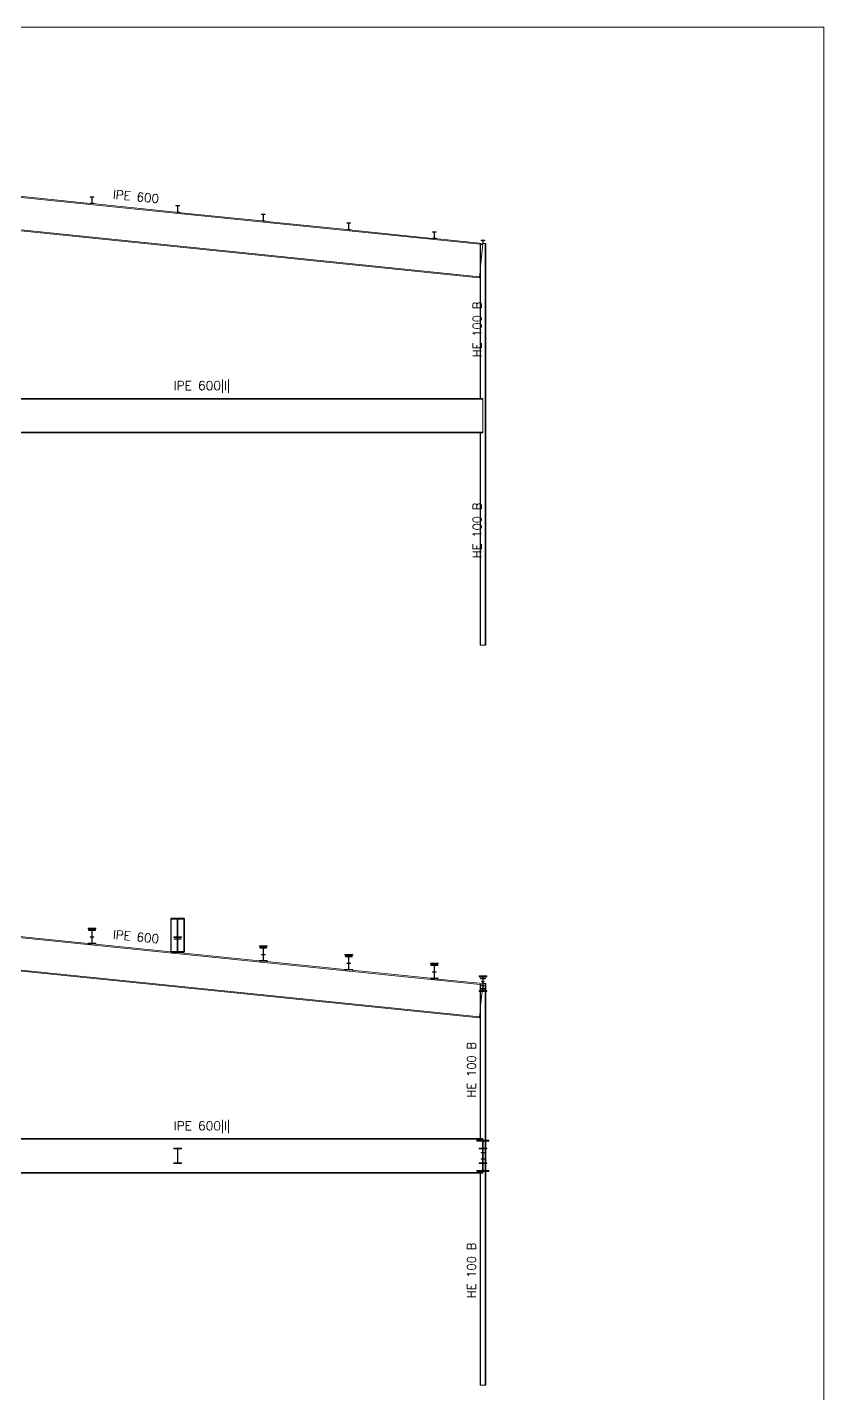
# Model space of a CAD drawing. Header units: millimetres. Extents: x 2 to 172, y 1 to 110.
# Drawn here: x 113.62 to 127.51, y 47.88 to 71.69 of the extents above; entities that cross this region are included whole.
import ezdxf
from ezdxf.enums import TextEntityAlignment as Align

# ---------------------------------------------------------------- set-up
doc = ezdxf.new("R2010")
doc.units = ezdxf.units.MM
for name, color, linetype, lineweight in [('BARRAS_DE_ACERO', 7, 'Continuous', 9), ('FORMATO', 4, 'Continuous', 0), ('REFERENCIA_DE_LAS_BARRAS', 2, 'Continuous', 9)]:
    doc.layers.add(name, color=color, linetype=linetype, lineweight=lineweight)
doc.styles.add('CYPETXT', font='romans__.ttf', dxfattribs={"height": 0.2})

msp = doc.modelspace()

# ---------------------------------------------------------------- linework, layer by layer
at = {"layer": 'BARRAS_DE_ACERO'}
for p, q in [((121.515, 67.907), (111.815, 68.897)), ((114.718, 68.619), (113.258, 68.768)), ((114.718, 68.736), (114.718, 68.73)), ((114.782, 68.736), (114.718, 68.736)), ((114.718, 68.73), (114.748, 68.73)), ((114.718, 68.623), (114.718, 68.619)), ((114.748, 68.623), (114.718, 68.623)), ((114.718, 68.619), (114.75, 68.616)), ((114.748, 68.73), (114.748, 68.623)), ((114.75, 68.616), (116.21, 68.467)), ((114.75, 68.616), (114.782, 68.616)), ((114.752, 68.623), (114.752, 68.73)), ((114.782, 68.623), (114.752, 68.623)), ((114.782, 68.623), (114.782, 68.616)), ((116.21, 68.584), (116.274, 68.584)), ((116.21, 68.578), (116.21, 68.584)), ((116.24, 68.578), (116.21, 68.578)), ((116.24, 68.47), (116.24, 68.578)), ((116.244, 68.47), (116.244, 68.578)), ((116.21, 68.47), (116.24, 68.47)), ((116.21, 68.47), (116.21, 68.467)), ((116.21, 68.467), (116.242, 68.464)), ((116.242, 68.464), (117.702, 68.315)), ((116.274, 68.464), (116.242, 68.464)), ((116.244, 68.47), (116.274, 68.47)), ((116.274, 68.464), (116.274, 68.47)), ((117.702, 68.432), (117.766, 68.432)), ((117.702, 68.425), (117.702, 68.432)), ((117.702, 68.425), (117.732, 68.425)), ((117.732, 68.318), (117.732, 68.425)), ((117.737, 68.318), (117.737, 68.425)), ((117.766, 68.425), (117.737, 68.425)), ((117.766, 68.432), (117.766, 68.425)), ((121.504, 67.324), (111.815, 68.313)), ((121.506, 67.343), (111.826, 68.331)), ((117.702, 68.318), (117.702, 68.315)), ((117.732, 68.318), (117.702, 68.318)), ((117.702, 68.315), (117.734, 68.312)), ((117.734, 68.312), (119.195, 68.163)), ((117.766, 68.312), (117.734, 68.312)), ((117.737, 68.318), (117.766, 68.318)), ((117.766, 68.312), (117.766, 68.318)), ((119.195, 68.279), (119.195, 68.273)), ((119.259, 68.279), (119.195, 68.279)), ((119.224, 68.273), (119.195, 68.273)), ((119.195, 68.166), (119.224, 68.166)), ((119.195, 68.166), (119.195, 68.163)), ((119.227, 68.159), (119.195, 68.163)), ((119.224, 68.273), (119.224, 68.166)), ((120.687, 68.01), (119.227, 68.159)), ((119.227, 68.159), (119.259, 68.159)), ((119.229, 68.166), (119.229, 68.273)), ((119.229, 68.166), (119.259, 68.166)), ((119.259, 68.166), (119.259, 68.159)), ((120.687, 68.127), (120.687, 68.121)), ((120.751, 68.127), (120.687, 68.127)), ((120.687, 68.121), (120.717, 68.121)), ((120.717, 68.013), (120.717, 68.121)), ((120.721, 68.121), (120.751, 68.121)), ((120.721, 68.121), (120.721, 68.013)), ((120.751, 68.127), (120.751, 68.121)), ((120.687, 68.013), (120.687, 68.01)), ((120.717, 68.013), (120.687, 68.013)), ((120.719, 68.007), (120.687, 68.01)), ((120.719, 68.007), (120.751, 68.007)), ((120.719, 68.007), (121.563, 67.921)), ((120.751, 68.013), (120.721, 68.013)), ((120.751, 68.007), (120.751, 68.013)), ((121.515, 67.431), (121.515, 67.907)), ((121.515, 67.907), (121.525, 67.906)), ((121.525, 67.906), (121.563, 67.902)), ((121.525, 67.529), (121.525, 67.906)), ((121.563, 67.902), (121.525, 67.529)), ((121.533, 67.981), (121.597, 67.981)), ((121.533, 67.981), (121.533, 67.974)), ((121.563, 67.902), (121.565, 67.921)), ((121.565, 67.921), (121.563, 67.921)), ((121.565, 67.921), (121.568, 67.921)), ((121.568, 67.974), (121.568, 67.921)), ((121.597, 67.974), (121.568, 67.974)), ((121.605, 67.921), (121.568, 67.921)), ((121.597, 67.981), (121.597, 67.974)), ((121.605, 60.921), (121.605, 67.921)), ((121.605, 67.921), (121.615, 67.921)), ((121.615, 67.921), (121.615, 60.921)), ((121.506, 67.343), (121.515, 67.431)), ((121.525, 65.221), (121.525, 67.529)), ((121.504, 67.324), (121.506, 67.343)), ((101.965, 65.211), (121.565, 65.211)), ((111.815, 65.221), (121.515, 65.221)), ((121.565, 64.631), (121.565, 65.211)), ((101.965, 64.631), (121.565, 64.631)), ((121.515, 64.621), (121.525, 64.621)), ((121.525, 64.621), (121.565, 64.621)), ((121.525, 64.621), (121.525, 60.921)), ((121.565, 64.621), (121.565, 64.631)), ((121.605, 60.921), (121.525, 60.921)), ((121.615, 60.921), (121.605, 60.921)), ((114.682, 55.988), (114.817, 55.988)), ((114.682, 55.978), (114.682, 55.988)), ((114.69, 55.958), (114.747, 55.958)), ((114.69, 55.958), (114.69, 55.948)), ((114.753, 55.978), (114.817, 55.978)), ((114.753, 55.958), (114.753, 55.978)), ((114.817, 55.978), (114.817, 55.988)), ((116.122, 56.156), (116.122, 55.578)), ((116.132, 56.166), (116.352, 56.166)), ((116.132, 56.147), (116.236, 56.147)), ((116.132, 56.147), (116.132, 55.585)), ((116.236, 56.147), (116.236, 55.836)), ((116.248, 56.147), (116.352, 56.147)), ((116.248, 55.836), (116.248, 56.147)), ((116.352, 56.166), (116.352, 56.156)), ((116.352, 55.585), (116.352, 56.147)), ((113.258, 55.87), (114.682, 55.725)), ((114.682, 55.728), (114.747, 55.728)), ((114.682, 55.725), (114.682, 55.728)), ((114.682, 55.725), (114.682, 55.718)), ((114.682, 55.718), (114.69, 55.718)), ((114.747, 55.948), (114.69, 55.948)), ((114.69, 55.718), (114.69, 55.728)), ((114.747, 55.728), (114.69, 55.728)), ((114.69, 55.718), (114.75, 55.718)), ((114.718, 55.832), (114.718, 55.838)), ((114.747, 55.838), (114.718, 55.838)), ((114.747, 55.832), (114.718, 55.832)), ((114.747, 55.948), (114.747, 55.948)), ((114.747, 55.948), (114.747, 55.838)), ((114.747, 55.832), (114.747, 55.948)), ((114.747, 55.832), (114.747, 55.728)), ((114.747, 55.728), (114.747, 55.832)), ((114.747, 55.728), (114.747, 55.728)), ((114.747, 55.728), (114.747, 55.728)), ((114.75, 55.718), (114.782, 55.718)), ((114.75, 55.718), (116.122, 55.578)), ((114.753, 55.838), (114.753, 55.948)), ((114.753, 55.948), (114.753, 55.948)), ((114.753, 55.948), (114.753, 55.832)), ((114.753, 55.832), (114.753, 55.838)), ((114.753, 55.838), (114.782, 55.838)), ((114.753, 55.728), (114.753, 55.832)), ((114.753, 55.728), (114.753, 55.832)), ((114.782, 55.832), (114.753, 55.832)), ((114.817, 55.728), (114.753, 55.728)), ((114.782, 55.832), (114.782, 55.838)), ((114.782, 55.718), (114.81, 55.718)), ((116.175, 55.826), (116.175, 55.836)), ((116.236, 55.836), (116.175, 55.836)), ((116.175, 55.826), (116.236, 55.826)), ((116.182, 55.796), (116.182, 55.806)), ((116.182, 55.796), (116.236, 55.796)), ((116.236, 55.836), (116.248, 55.836)), ((116.239, 55.806), (116.236, 55.806)), ((116.236, 55.585), (116.236, 55.796)), ((116.239, 55.796), (116.236, 55.796)), ((116.239, 55.806), (116.245, 55.806)), ((116.239, 55.796), (116.239, 55.576)), ((116.239, 55.796), (116.239, 55.796)), ((116.239, 55.576), (116.239, 55.796)), ((116.245, 55.826), (116.248, 55.826)), ((116.245, 55.806), (116.245, 55.826)), ((116.245, 55.806), (116.248, 55.806)), ((116.245, 55.796), (116.245, 55.576)), ((116.245, 55.796), (116.245, 55.796)), ((116.245, 55.796), (116.245, 55.576)), ((116.245, 55.796), (116.248, 55.796)), ((116.31, 55.836), (116.248, 55.836)), ((116.31, 55.826), (116.248, 55.826)), ((116.248, 55.806), (116.248, 55.826)), ((116.302, 55.806), (116.248, 55.806)), ((116.248, 55.796), (116.248, 55.585)), ((116.302, 55.796), (116.248, 55.796)), ((116.302, 55.806), (116.302, 55.796)), ((116.31, 55.836), (116.31, 55.826)), ((116.122, 55.578), (116.122, 55.576)), ((116.122, 55.576), (116.132, 55.576)), ((116.132, 55.585), (116.236, 55.585)), ((116.132, 55.576), (116.132, 55.566)), ((116.132, 55.566), (116.175, 55.566)), ((116.175, 55.566), (116.175, 55.576)), ((116.239, 55.576), (116.175, 55.576)), ((116.182, 55.566), (116.175, 55.566)), ((116.182, 55.576), (116.239, 55.576)), ((116.182, 55.566), (116.182, 55.576)), ((116.239, 55.576), (116.239, 55.576)), ((116.239, 55.576), (116.239, 55.576)), ((116.239, 55.576), (116.239, 55.576)), ((116.302, 55.566), (116.242, 55.566)), ((116.245, 55.576), (116.302, 55.576)), ((116.245, 55.576), (116.3, 55.576)), ((116.245, 55.576), (116.245, 55.576)), ((116.245, 55.576), (116.245, 55.576)), ((116.248, 55.585), (116.352, 55.585)), ((116.31, 55.576), (116.3, 55.576)), ((116.302, 55.566), (116.302, 55.576)), ((116.302, 55.566), (116.31, 55.566)), ((116.31, 55.566), (116.31, 55.576)), ((116.352, 55.566), (116.31, 55.566)), ((117.667, 55.683), (117.802, 55.683)), ((117.667, 55.683), (117.667, 55.673)), ((117.667, 55.673), (117.731, 55.673)), ((117.674, 55.644), (117.674, 55.653)), ((117.674, 55.644), (117.731, 55.644)), ((117.702, 55.533), (117.731, 55.533)), ((117.702, 55.527), (117.702, 55.533)), ((117.702, 55.527), (117.731, 55.527)), ((117.738, 55.653), (117.731, 55.653)), ((117.731, 55.644), (117.731, 55.527)), ((117.731, 55.644), (117.731, 55.644)), ((117.731, 55.644), (117.731, 55.533)), ((117.731, 55.527), (117.731, 55.533)), ((117.731, 55.527), (117.731, 55.424)), ((117.731, 55.527), (117.731, 55.424)), ((117.731, 55.527), (117.731, 55.527)), ((117.737, 55.644), (117.738, 55.644)), ((117.737, 55.644), (117.737, 55.527)), ((117.737, 55.424), (117.737, 55.527)), ((117.738, 55.673), (117.738, 55.653)), ((117.738, 55.673), (117.802, 55.673)), ((117.738, 55.653), (117.794, 55.653)), ((117.738, 55.644), (117.738, 55.533)), ((117.794, 55.644), (117.738, 55.644)), ((117.738, 55.527), (117.738, 55.533)), ((117.766, 55.533), (117.738, 55.533)), ((117.766, 55.527), (117.738, 55.527)), ((117.766, 55.533), (117.766, 55.527)), ((117.794, 55.653), (117.794, 55.644)), ((117.802, 55.683), (117.802, 55.673)), ((119.159, 55.521), (119.159, 55.531)), ((119.294, 55.531), (119.159, 55.531)), ((119.167, 55.501), (119.223, 55.501)), ((119.167, 55.491), (119.167, 55.501)), ((119.223, 55.491), (119.167, 55.491)), ((119.223, 55.501), (119.23, 55.501)), ((119.223, 55.491), (119.223, 55.491)), ((119.223, 55.491), (119.223, 55.381)), ((119.223, 55.375), (119.223, 55.491)), ((119.23, 55.521), (119.23, 55.501)), ((119.294, 55.521), (119.23, 55.521)), ((119.287, 55.501), (119.23, 55.501)), ((119.23, 55.491), (119.23, 55.381)), ((119.23, 55.491), (119.23, 55.491)), ((119.294, 55.521), (119.294, 55.531)), ((121.506, 54.445), (111.826, 55.432)), ((117.667, 55.42), (117.667, 55.424)), ((117.731, 55.424), (117.667, 55.424)), ((117.667, 55.413), (117.667, 55.42)), ((117.674, 55.413), (117.667, 55.413)), ((117.674, 55.423), (117.674, 55.413)), ((117.731, 55.423), (117.674, 55.423)), ((117.674, 55.413), (117.734, 55.413)), ((117.731, 55.424), (117.731, 55.423)), ((117.731, 55.423), (117.731, 55.423)), ((117.734, 55.413), (117.766, 55.413)), ((117.737, 55.423), (117.737, 55.424)), ((117.737, 55.423), (117.738, 55.423)), ((117.738, 55.423), (117.74, 55.423)), ((117.74, 55.423), (117.794, 55.423)), ((119.159, 55.271), (119.223, 55.271)), ((119.159, 55.261), (119.159, 55.268)), ((119.167, 55.261), (119.159, 55.261)), ((119.167, 55.261), (119.167, 55.271)), ((119.223, 55.271), (119.167, 55.271)), ((119.167, 55.261), (119.227, 55.261)), ((119.195, 55.375), (119.195, 55.381)), ((119.223, 55.381), (119.195, 55.381)), ((119.223, 55.375), (119.195, 55.375)), ((119.223, 55.381), (119.223, 55.375)), ((119.223, 55.375), (119.223, 55.375)), ((119.223, 55.271), (119.223, 55.375)), ((119.223, 55.271), (119.223, 55.375)), ((119.223, 55.271), (119.223, 55.271)), ((119.223, 55.271), (119.223, 55.271)), ((119.227, 55.261), (120.651, 55.116)), ((119.227, 55.261), (119.259, 55.261)), ((119.23, 55.375), (119.23, 55.381)), ((119.23, 55.381), (119.259, 55.381)), ((119.23, 55.375), (119.23, 55.271)), ((119.259, 55.375), (119.23, 55.375)), ((119.294, 55.271), (119.23, 55.271)), ((119.23, 55.271), (119.23, 55.271)), ((119.23, 55.271), (119.23, 55.271)), ((119.259, 55.381), (119.259, 55.375)), ((119.259, 55.261), (119.287, 55.261)), ((119.287, 55.271), (119.287, 55.261)), ((120.651, 55.379), (120.786, 55.379)), ((120.651, 55.379), (120.651, 55.369)), ((120.651, 55.369), (120.716, 55.369)), ((120.659, 55.349), (120.659, 55.339)), ((120.659, 55.349), (120.716, 55.349)), ((120.659, 55.339), (120.716, 55.339)), ((120.716, 55.369), (120.716, 55.349)), ((120.716, 55.349), (120.722, 55.349)), ((120.716, 55.339), (120.716, 55.229)), ((120.716, 55.339), (120.716, 55.339)), ((120.716, 55.223), (120.716, 55.339)), ((120.722, 55.349), (120.722, 55.369)), ((120.722, 55.369), (120.786, 55.369)), ((120.779, 55.349), (120.722, 55.349)), ((120.722, 55.339), (120.722, 55.223)), ((120.722, 55.339), (120.779, 55.339)), ((120.779, 55.349), (120.779, 55.339)), ((120.786, 55.379), (120.786, 55.369)), ((120.651, 55.119), (120.651, 55.116)), ((120.716, 55.119), (120.651, 55.119)), ((120.651, 55.116), (120.651, 55.109)), ((120.651, 55.109), (120.659, 55.109)), ((120.659, 55.109), (120.659, 55.119)), ((120.716, 55.119), (120.659, 55.119)), ((120.719, 55.109), (120.659, 55.109)), ((120.687, 55.223), (120.687, 55.229)), ((120.716, 55.229), (120.687, 55.229)), ((120.716, 55.223), (120.687, 55.223)), ((120.716, 55.229), (120.716, 55.223)), ((120.716, 55.223), (120.716, 55.119)), ((120.716, 55.223), (120.716, 55.223)), ((120.716, 55.119), (120.716, 55.223)), ((120.716, 55.119), (120.716, 55.119)), ((120.716, 55.119), (120.716, 55.119)), ((120.751, 55.109), (120.719, 55.109)), ((121.562, 55.023), (120.719, 55.109)), ((120.722, 55.229), (120.751, 55.229)), ((120.722, 55.223), (120.722, 55.229)), ((120.722, 55.119), (120.722, 55.223)), ((120.722, 55.223), (120.722, 55.119)), ((120.722, 55.223), (120.751, 55.223)), ((120.722, 55.119), (120.722, 55.119)), ((120.722, 55.119), (120.722, 55.119)), ((120.786, 55.119), (120.722, 55.119)), ((120.751, 55.223), (120.751, 55.229)), ((121.562, 55.143), (121.505, 55.143)), ((121.505, 55.143), (121.505, 55.133)), ((121.505, 55.133), (121.562, 55.133)), ((121.52, 55.113), (121.562, 55.113)), ((121.52, 55.105), (121.52, 55.113)), ((121.562, 55.105), (121.52, 55.105)), ((121.525, 55.008), (121.525, 54.941)), ((121.562, 55.057), (121.542, 55.057)), ((121.562, 55.143), (121.569, 55.143)), ((121.562, 55.133), (121.562, 55.057)), ((121.562, 55.113), (121.562, 55.133)), ((121.562, 55.133), (121.562, 55.133)), ((121.562, 55.113), (121.562, 55.105)), ((121.562, 55.105), (121.562, 55.063)), ((121.562, 55.023), (121.562, 55.057)), ((121.562, 55), (121.562, 55.004)), ((121.562, 55.004), (121.562, 55)), ((121.568, 55), (121.568, 55.133)), ((121.568, 55.133), (121.569, 55.133)), ((121.625, 55.143), (121.569, 55.143)), ((121.569, 55.113), (121.569, 55.133)), ((121.569, 55.133), (121.625, 55.133)), ((121.611, 55.113), (121.569, 55.113)), ((121.569, 55.105), (121.611, 55.105)), ((121.569, 55.063), (121.588, 55.063)), ((121.569, 55.063), (121.569, 55.057)), ((121.569, 55.057), (121.569, 55.023)), ((121.588, 55.057), (121.569, 55.057)), ((121.569, 55.023), (121.605, 55.023)), ((121.569, 55.023), (121.569, 54.988)), ((121.588, 55.063), (121.588, 55.057)), ((121.605, 55.023), (121.615, 55.023)), ((121.605, 55.023), (121.605, 54.941)), ((121.611, 55.113), (121.611, 55.105)), ((121.615, 55.023), (121.615, 54.912)), ((121.625, 55.143), (121.625, 55.133)), ((121.633, 55.158), (121.633, 55.147)), ((121.498, 54.898), (121.515, 54.898)), ((121.498, 54.888), (121.498, 54.898)), ((121.498, 54.888), (121.515, 54.888)), ((121.505, 54.903), (121.505, 54.912)), ((121.525, 54.912), (121.515, 54.912)), ((121.515, 54.903), (121.525, 54.903)), ((121.525, 54.898), (121.515, 54.898)), ((121.515, 54.533), (121.515, 54.888)), ((121.525, 54.941), (121.52, 54.941)), ((121.525, 54.941), (121.557, 54.941)), ((121.525, 54.933), (121.525, 54.912)), ((121.556, 54.933), (121.525, 54.933)), ((121.554, 54.912), (121.525, 54.912)), ((121.525, 54.903), (121.525, 54.898)), ((121.525, 54.903), (121.553, 54.903)), ((121.552, 54.888), (121.525, 54.888)), ((121.542, 54.983), (121.542, 54.988)), ((121.562, 54.988), (121.542, 54.988)), ((121.561, 54.983), (121.542, 54.983)), ((121.553, 54.903), (121.562, 54.903)), ((121.553, 54.898), (121.562, 54.898)), ((121.554, 54.912), (121.556, 54.933)), ((121.554, 54.912), (121.562, 54.912)), ((121.556, 54.933), (121.562, 54.933)), ((121.557, 54.941), (121.561, 54.983)), ((121.562, 54.941), (121.557, 54.941)), ((121.561, 54.983), (121.562, 54.983)), ((121.562, 55), (121.562, 55)), ((121.562, 55), (121.562, 55)), ((121.562, 54.999), (121.562, 55)), ((121.562, 54.999), (121.562, 55)), ((121.562, 54.999), (121.562, 54.998)), ((121.562, 54.999), (121.562, 54.999)), ((121.562, 54.999), (121.562, 54.999)), ((121.562, 54.999), (121.562, 54.999)), ((121.562, 54.999), (121.562, 54.999)), ((121.562, 54.998), (121.562, 54.997)), ((121.562, 54.998), (121.562, 54.998)), ((121.562, 54.998), (121.562, 54.998)), ((121.562, 54.997), (121.562, 54.997)), ((121.562, 54.996), (121.562, 54.997)), ((121.562, 54.996), (121.562, 54.996)), ((121.562, 54.996), (121.562, 54.996)), ((121.562, 54.996), (121.562, 54.993)), ((121.562, 54.996), (121.562, 54.996)), ((121.562, 54.993), (121.562, 54.993)), ((121.562, 54.993), (121.562, 54.992)), ((121.562, 54.992), (121.562, 54.991)), ((121.562, 54.992), (121.562, 54.992)), ((121.562, 54.992), (121.562, 54.992)), ((121.562, 54.992), (121.562, 54.992)), ((121.562, 54.991), (121.562, 54.99)), ((121.562, 54.991), (121.562, 54.991)), ((121.562, 54.991), (121.562, 54.991)), ((121.562, 54.99), (121.562, 54.989)), ((121.562, 54.99), (121.562, 54.99)), ((121.562, 54.99), (121.562, 54.99)), ((121.562, 54.989), (121.562, 54.988)), ((121.562, 54.988), (121.562, 54.988)), ((121.562, 54.988), (121.562, 54.987)), ((121.562, 54.988), (121.562, 54.988)), ((121.562, 54.988), (121.562, 54.988)), ((121.562, 54.987), (121.562, 54.988)), ((121.562, 54.987), (121.562, 54.985)), ((121.562, 54.987), (121.562, 54.987)), ((121.562, 54.986), (121.562, 54.987)), ((121.562, 54.986), (121.562, 54.985)), ((121.562, 54.984), (121.562, 54.985)), ((121.562, 54.984), (121.562, 54.983)), ((121.562, 54.984), (121.562, 54.983)), ((121.562, 54.984), (121.562, 54.984)), ((121.562, 54.984), (121.562, 54.984)), ((121.562, 54.983), (121.562, 54.983)), ((121.562, 54.983), (121.562, 54.983)), ((121.562, 54.983), (121.562, 54.983)), ((121.562, 54.982), (121.562, 54.983)), ((121.562, 54.983), (121.562, 54.983)), ((121.562, 54.982), (121.562, 54.982)), ((121.562, 54.982), (121.562, 54.982)), ((121.562, 54.982), (121.562, 54.982)), ((121.562, 54.982), (121.562, 54.982)), ((121.562, 54.981), (121.562, 54.982)), ((121.562, 54.98), (121.562, 54.981)), ((121.562, 54.981), (121.562, 54.981)), ((121.562, 54.98), (121.562, 54.98)), ((121.562, 54.98), (121.562, 54.98)), ((121.562, 54.98), (121.562, 54.98)), ((121.562, 54.98), (121.562, 54.979)), ((121.562, 54.98), (121.562, 54.98)), ((121.562, 54.98), (121.562, 54.978)), ((121.562, 54.941), (121.562, 54.979)), ((121.562, 54.979), (121.562, 54.979)), ((121.562, 54.941), (121.562, 54.978)), ((121.562, 54.933), (121.562, 54.941)), ((121.562, 54.912), (121.562, 54.941)), ((121.562, 54.912), (121.562, 54.933)), ((121.562, 54.912), (121.562, 54.912)), ((121.562, 54.903), (121.562, 54.898)), ((121.569, 54.903), (121.562, 54.903)), ((121.568, 54.912), (121.568, 55)), ((121.569, 54.912), (121.568, 54.912)), ((121.569, 54.988), (121.588, 54.988)), ((121.569, 54.983), (121.569, 54.988)), ((121.569, 54.941), (121.605, 54.941)), ((121.569, 54.933), (121.569, 54.912)), ((121.605, 54.933), (121.569, 54.933)), ((121.569, 54.903), (121.569, 54.898)), ((121.569, 54.903), (121.605, 54.903)), ((121.569, 54.898), (121.605, 54.898)), ((121.605, 54.941), (121.611, 54.941)), ((121.611, 54.933), (121.605, 54.933)), ((121.605, 54.898), (121.605, 54.903)), ((121.605, 54.888), (121.615, 54.888)), ((121.611, 54.941), (121.611, 54.933)), ((121.633, 54.898), (121.615, 54.898)), ((121.615, 54.888), (121.615, 52.298)), ((121.633, 54.888), (121.615, 54.888)), ((121.633, 54.888), (121.633, 54.898)), ((121.506, 54.445), (121.515, 54.533)), ((121.515, 52.323), (121.515, 54.533)), ((121.525, 52.323), (121.525, 54.631)), ((121.504, 54.426), (121.506, 54.445)), ((111.765, 52.313), (121.565, 52.313)), ((111.815, 52.323), (121.515, 52.323)), ((116.31, 52.158), (116.175, 52.158)), ((116.175, 52.147), (116.175, 52.158)), ((116.175, 52.147), (116.239, 52.147)), ((116.239, 51.898), (116.239, 52.147)), ((116.245, 51.898), (116.245, 52.147)), ((116.31, 52.147), (116.245, 52.147)), ((116.31, 52.147), (116.31, 52.158)), ((121.46, 52.298), (121.565, 52.298)), ((121.46, 52.28), (121.46, 52.298)), ((121.56, 52.28), (121.46, 52.28)), ((121.498, 52.147), (121.498, 52.158)), ((121.498, 52.158), (121.56, 52.158)), ((121.525, 52.323), (121.515, 52.323)), ((121.525, 52.323), (121.565, 52.323)), ((121.56, 52.28), (121.56, 52.158)), ((121.56, 52.147), (121.56, 52.083)), ((121.565, 52.313), (121.565, 52.323)), ((121.571, 52.158), (121.571, 52.28)), ((121.571, 52.28), (121.605, 52.28)), ((121.605, 52.147), (121.571, 52.147)), ((121.605, 52.28), (121.605, 52.158)), ((121.615, 52.298), (121.67, 52.298)), ((121.615, 52.28), (121.615, 52.158)), ((121.67, 52.298), (121.67, 52.28)), ((121.533, 52.076), (121.533, 52.083)), ((121.533, 52.083), (121.56, 52.083)), ((121.533, 51.963), (121.533, 51.969)), ((121.56, 51.963), (121.56, 51.898)), ((121.571, 52.083), (121.597, 52.083)), ((121.597, 52.083), (121.597, 52.076)), ((121.597, 51.969), (121.597, 51.963)), ((121.565, 51.733), (101.965, 51.733)), ((116.175, 51.888), (116.175, 51.898)), ((116.175, 51.898), (116.239, 51.898)), ((116.175, 51.888), (116.31, 51.888)), ((116.245, 51.898), (116.31, 51.898)), ((116.31, 51.898), (116.31, 51.888)), ((121.46, 51.765), (121.46, 51.748)), ((121.56, 51.765), (121.46, 51.765)), ((121.498, 51.898), (121.56, 51.898)), ((121.498, 51.888), (121.498, 51.898)), ((121.515, 51.723), (121.525, 51.723)), ((121.525, 51.723), (121.525, 48.023)), ((121.565, 51.723), (121.525, 51.723)), ((121.56, 51.888), (121.56, 51.765)), ((121.565, 51.733), (121.565, 51.748)), ((121.565, 51.723), (121.565, 51.733)), ((121.571, 51.898), (121.571, 51.888)), ((121.571, 51.898), (121.605, 51.898)), ((121.571, 51.888), (121.605, 51.888)), ((121.571, 51.888), (121.571, 51.765)), ((121.605, 51.765), (121.571, 51.765)), ((121.615, 51.888), (121.605, 51.888)), ((121.605, 48.023), (121.605, 51.748)), ((121.615, 51.765), (121.615, 51.888)), ((121.633, 51.888), (121.615, 51.888)), ((121.615, 51.765), (121.67, 51.765)), ((121.615, 51.748), (121.615, 48.023)), ((121.67, 51.748), (121.615, 51.748)), ((121.633, 51.888), (121.633, 51.898)), ((121.67, 51.765), (121.67, 51.748)), ((121.515, 48.023), (121.525, 48.023)), ((121.525, 48.023), (121.605, 48.023)), ((121.605, 48.023), (121.615, 48.023))]:
    msp.add_line(p, q, dxfattribs=at)
for points in [[(114.752, 68.73), (114.782, 68.73), (114.782, 68.736)], [(116.244, 68.578), (116.274, 68.578), (116.274, 68.584)], [(119.229, 68.273), (119.259, 68.273), (119.259, 68.279)], [(121.563, 67.921), (121.563, 67.974), (121.533, 67.974)], [(121.525, 65.221), (121.515, 65.221), (121.515, 67.431)], [(121.525, 65.221), (121.565, 65.221), (121.565, 65.211)], [(121.525, 60.921), (121.515, 60.921), (121.515, 64.621), (111.835, 64.621)], [(121.515, 55.009), (111.815, 55.998), (111.815, 55.792)], [(114.747, 55.958), (114.747, 55.978), (114.682, 55.978)], [(114.747, 55.958), (114.753, 55.958), (114.81, 55.958)], [(114.753, 55.948), (114.81, 55.948), (114.81, 55.958)], [(116.122, 56.156), (116.132, 56.156), (116.132, 56.166)], [(116.352, 55.566), (116.352, 55.576), (116.362, 55.576), (116.362, 56.156), (116.352, 56.156)], [(114.747, 55.838), (114.747, 55.832), (114.747, 55.832)], [(114.753, 55.728), (114.753, 55.728), (114.753, 55.728)], [(114.753, 55.728), (114.755, 55.728), (114.81, 55.728), (114.81, 55.718), (114.817, 55.718), (114.817, 55.728)], [(116.182, 55.806), (116.236, 55.806), (116.236, 55.826)], [(116.239, 55.806), (116.239, 55.826), (116.236, 55.826)], [(117.667, 55.42), (116.242, 55.566), (116.182, 55.566)], [(117.674, 55.653), (117.731, 55.653), (117.731, 55.673)], [(117.738, 55.527), (117.738, 55.424), (117.802, 55.424)], [(119.223, 55.501), (119.223, 55.521), (119.159, 55.521)], [(119.23, 55.491), (119.287, 55.491), (119.287, 55.501)], [(119.23, 55.271), (119.23, 55.375), (119.23, 55.491)], [(111.768, 55.419), (111.815, 55.414), (121.504, 54.426)], [(117.734, 55.413), (119.159, 55.268), (119.159, 55.271)], [(117.766, 55.413), (117.794, 55.413), (117.794, 55.423)], [(117.794, 55.413), (117.802, 55.413), (117.802, 55.424)], [(119.23, 55.271), (119.232, 55.271), (119.287, 55.271)], [(119.294, 55.271), (119.294, 55.261), (119.287, 55.261)], [(120.722, 55.229), (120.722, 55.339), (120.722, 55.339)], [(120.722, 55.119), (120.724, 55.119), (120.779, 55.119)], [(120.751, 55.109), (120.779, 55.109), (120.779, 55.119)], [(120.779, 55.109), (120.786, 55.109), (120.786, 55.119)], [(121.633, 55.158), (121.498, 55.158), (121.498, 55.147)], [(121.562, 55.143), (121.562, 55.147), (121.498, 55.147)], [(121.505, 54.912), (121.515, 54.912), (121.515, 55.009)], [(121.515, 55.009), (121.525, 55.008), (121.562, 55.004), (121.562, 55.023)], [(121.562, 55.057), (121.562, 55.063), (121.542, 55.063), (121.542, 55.057)], [(121.562, 55.004), (121.562, 55.023), (121.562, 55.057)], [(121.633, 55.147), (121.569, 55.147), (121.569, 55.143)], [(121.569, 55.113), (121.569, 55.105), (121.569, 55.063)], [(121.515, 54.898), (121.515, 54.903), (121.505, 54.903)], [(121.525, 54.631), (121.525, 54.888), (121.515, 54.888)], [(121.525, 54.933), (121.52, 54.933), (121.52, 54.941)], [(121.553, 54.903), (121.553, 54.898), (121.525, 54.898)], [(121.605, 54.888), (121.552, 54.888), (121.525, 54.631)], [(121.562, 54.99), (121.562, 54.993), (121.562, 54.999)], [(121.562, 54.997), (121.562, 54.997), (121.562, 54.997)], [(121.562, 54.988), (121.562, 54.99), (121.562, 54.988)], [(121.562, 54.985), (121.562, 54.985), (121.562, 54.984)], [(121.562, 54.98), (121.562, 54.982), (121.562, 54.983)], [(121.562, 54.979), (121.562, 54.979), (121.562, 54.979)], [(121.588, 54.988), (121.588, 54.983), (121.569, 54.983)], [(121.569, 54.983), (121.569, 54.941), (121.569, 54.933)], [(121.569, 54.912), (121.605, 54.912), (121.605, 54.933)], [(121.605, 54.912), (121.615, 54.912), (121.625, 54.912)], [(121.605, 54.898), (121.615, 54.898), (121.615, 54.903), (121.605, 54.903)], [(121.605, 54.888), (121.605, 52.298), (121.615, 52.298)], [(121.615, 54.903), (121.625, 54.903), (121.625, 54.912)], [(121.498, 52.147), (121.56, 52.147), (121.56, 52.158)], [(121.565, 52.313), (121.565, 52.298), (121.605, 52.298)], [(121.615, 52.158), (121.605, 52.158), (121.571, 52.158), (121.571, 52.147)], [(121.571, 52.076), (121.571, 52.083), (121.571, 52.147)], [(121.605, 52.28), (121.615, 52.28), (121.67, 52.28)], [(121.615, 51.898), (121.605, 51.898), (121.605, 52.147)], [(121.605, 52.147), (121.615, 52.147), (121.615, 51.898), (121.633, 51.898)], [(121.615, 52.147), (121.633, 52.147), (121.633, 52.158), (121.615, 52.158)], [(121.533, 52.076), (121.56, 52.076), (121.56, 52.083)], [(121.533, 51.969), (121.56, 51.969), (121.56, 52.076)], [(121.533, 51.963), (121.56, 51.963), (121.56, 51.969)], [(121.597, 52.076), (121.571, 52.076), (121.571, 51.969)], [(121.597, 51.969), (121.571, 51.969), (121.571, 51.963)], [(121.597, 51.963), (121.571, 51.963), (121.571, 51.898)], [(121.515, 48.023), (121.515, 51.723), (111.835, 51.723)], [(121.46, 51.748), (121.565, 51.748), (121.605, 51.748), (121.615, 51.748)], [(121.498, 51.888), (121.56, 51.888), (121.56, 51.898)], [(121.615, 51.765), (121.605, 51.765), (121.605, 51.888)]]:
    msp.add_lwpolyline(points, dxfattribs=at)
at = {"layer": 'FORMATO'}
msp.add_lwpolyline([(97.805, 71.689), (97.805, 29.689), (127.505, 29.689), (127.505, 71.689)], close=True, dxfattribs=at)

# ---------------------------------------------------------------- texts
at = {"layer": 'REFERENCIA_DE_LAS_BARRAS', "style": 'CYPETXT'}
for s, rotation, width, p, p2 in [('IPE 600', 354.2005, 0.843848, (115.108, 68.704), (115.909, 68.623)), ('HE 100 B', 90, 0.77604, (121.541, 65.937), (121.541, 66.905)), ('HE 100 B', 90, 0.77604, (121.541, 62.437), (121.541, 63.405)), ('IPE 600', 354.2005, 0.843848, (115.108, 55.806), (115.909, 55.725)), ('HE 100 B', 90, 0.77604, (121.441, 53.039), (121.441, 54.006)), ('HE 100 B', 90, 0.77604, (121.441, 49.539), (121.441, 50.506))]:
    msp.add_text(s, height=0.1533, rotation=rotation, dxfattribs=dict(at, width=width)).set_placement(p, p2, align=Align.FIT)
at = {"layer": 'REFERENCIA_DE_LAS_BARRAS', "style": 'CYPETXT', "width": 0.866214}
for p, p2 in [((116.173, 65.368), (117.158, 65.368)), ((116.173, 52.47), (117.158, 52.47))]:
    msp.add_text('IPE 600|I|', height=0.1533, dxfattribs=at).set_placement(p, p2, align=Align.FIT)

doc.saveas('drawing.dxf')
